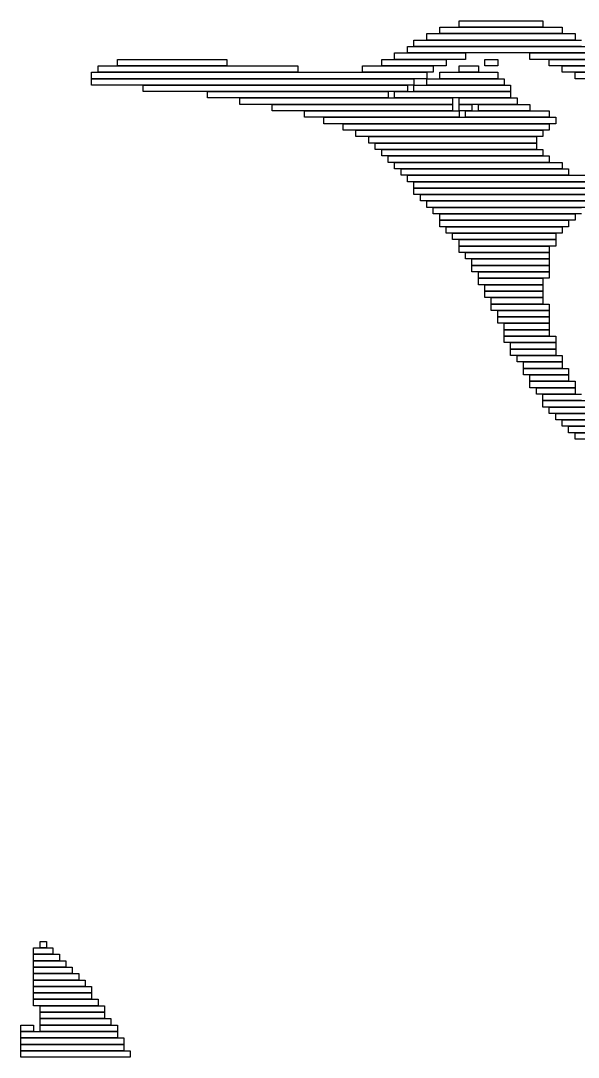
# Model space of a CAD drawing. Extents: x 396 to 616, y 411 to 593.
# Drawn here: x 396 to 482.5, y 411 to 572 of the extents above; entities that cross this region are included whole.
import ezdxf

# ---------------------------------------------------------------- set-up
doc = ezdxf.new("R2010")
doc.units = 0

msp = doc.modelspace()

# ---------------------------------------------------------------- linework, layer by layer
for p, q in [((464, 572), (477, 572)), ((464, 571), (464, 572)), ((477, 572), (477, 571)), ((459, 570), (482, 570)), ((459, 569), (459, 570)), ((461, 571), (480, 571)), ((461, 570), (461, 571)), ((480, 570), (461, 570)), ((477, 571), (464, 571)), ((480, 571), (480, 570)), ((482, 570), (482, 569)), ((457, 569), (483, 569)), ((457, 568), (457, 569)), ((482, 569), (459, 569)), ((454, 567), (465, 567)), ((454, 566), (454, 567)), ((456, 568), (485, 568)), ((456, 567), (456, 568)), ((485, 567), (456, 567)), ((483, 568), (457, 568)), ((465, 567), (465, 566)), ((475, 567), (486, 567)), ((475, 566), (475, 567)), ((411, 566), (428, 566)), ((411, 565), (411, 566)), ((428, 566), (428, 565)), ((452, 566), (462, 566)), ((452, 565), (452, 566)), ((465, 566), (454, 566)), ((462, 566), (462, 565)), ((468, 566), (470, 566)), ((468, 565), (468, 566)), ((470, 566), (470, 565)), ((486, 566), (475, 566)), ((478, 566), (487, 566)), ((478, 565), (478, 566)), ((407, 564), (459, 564)), ((407, 563), (407, 564)), ((408, 565), (439, 565)), ((408, 564), (408, 565)), ((439, 564), (408, 564)), ((428, 565), (411, 565)), ((439, 565), (439, 564)), ((449, 565), (460, 565)), ((449, 564), (449, 565)), ((460, 564), (449, 564)), ((462, 565), (452, 565)), ((459, 564), (459, 563)), ((460, 565), (460, 564)), ((461, 564), (470, 564)), ((461, 563), (461, 564)), ((464, 565), (467, 565)), ((464, 564), (464, 565)), ((467, 564), (464, 564)), ((467, 565), (467, 564)), ((470, 565), (468, 565)), ((470, 564), (470, 563)), ((487, 565), (478, 565)), ((480, 565), (488, 565)), ((480, 564), (480, 565)), ((488, 564), (480, 564)), ((482, 564), (489, 564)), ((482, 563), (482, 564)), ((459, 563), (407, 563)), ((407, 563), (457, 563)), ((407, 562), (407, 563)), ((457, 562), (407, 562)), ((415, 562), (456, 562)), ((415, 561), (415, 562)), ((456, 562), (456, 561)), ((457, 563), (457, 562)), ((457, 562), (472, 562)), ((457, 561), (457, 562)), ((459, 563), (471, 563)), ((459, 562), (459, 563)), ((471, 562), (459, 562)), ((470, 563), (461, 563)), ((471, 563), (471, 562)), ((472, 562), (472, 561)), ((489, 563), (482, 563)), ((456, 561), (415, 561)), ((425, 561), (453, 561)), ((425, 560), (425, 561)), ((453, 561), (453, 560)), ((454, 561), (472, 561)), ((454, 560), (454, 561)), ((472, 561), (457, 561)), ((472, 561), (472, 560)), ((453, 560), (425, 560)), ((430, 560), (463, 560)), ((430, 559), (430, 560)), ((463, 559), (430, 559)), ((435, 559), (463, 559)), ((435, 558), (435, 559)), ((472, 560), (454, 560)), ((463, 560), (463, 559)), ((463, 559), (463, 558)), ((464, 560), (473, 560)), ((464, 559), (464, 560)), ((473, 559), (464, 559)), ((464, 559), (466, 559)), ((464, 558), (464, 559)), ((466, 559), (466, 558)), ((467, 559), (475, 559)), ((467, 558), (467, 559)), ((473, 560), (473, 559)), ((475, 559), (475, 558)), ((463, 558), (435, 558)), ((440, 558), (464, 558)), ((440, 557), (440, 558)), ((466, 558), (464, 558)), ((464, 558), (464, 557)), ((465, 558), (478, 558)), ((465, 557), (465, 558)), ((475, 558), (467, 558)), ((478, 558), (478, 557)), ((464, 557), (440, 557)), ((443, 557), (479, 557)), ((443, 556), (443, 557)), ((479, 556), (443, 556)), ((446, 556), (478, 556)), ((446, 555), (446, 556)), ((478, 557), (465, 557)), ((478, 556), (478, 555)), ((479, 557), (479, 556)), ((478, 555), (446, 555)), ((448, 555), (477, 555)), ((448, 554), (448, 555)), ((477, 554), (448, 554)), ((450, 554), (476, 554)), ((450, 553), (450, 554)), ((476, 554), (476, 553)), ((477, 555), (477, 554)), ((476, 553), (450, 553)), ((451, 553), (476, 553)), ((451, 552), (451, 553)), ((476, 553), (476, 552)), ((476, 552), (451, 552)), ((452, 552), (477, 552)), ((452, 551), (452, 552)), ((477, 551), (452, 551)), ((453, 551), (478, 551)), ((453, 550), (453, 551)), ((477, 552), (477, 551)), ((478, 551), (478, 550)), ((478, 550), (453, 550)), ((454, 550), (480, 550)), ((454, 549), (454, 550)), ((480, 550), (480, 549)), ((480, 549), (454, 549)), ((455, 549), (481, 549)), ((455, 548), (455, 549)), ((481, 548), (455, 548)), ((456, 548), (484, 548)), ((456, 547), (456, 548)), ((481, 549), (481, 548)), ((484, 547), (456, 547)), ((457, 547), (487, 547)), ((457, 546), (457, 547)), ((487, 546), (457, 546)), ((457, 546), (487, 546)), ((457, 545), (457, 546)), ((487, 545), (457, 545)), ((458, 545), (487, 545)), ((458, 544), (458, 545)), ((487, 544), (458, 544)), ((459, 544), (485, 544)), ((459, 543), (459, 544)), ((485, 543), (459, 543)), ((460, 543), (483, 543)), ((460, 542), (460, 543)), ((483, 542), (460, 542)), ((461, 542), (482, 542)), ((461, 541), (461, 542)), ((482, 541), (461, 541)), ((461, 541), (481, 541)), ((461, 540), (461, 541)), ((481, 541), (481, 540)), ((482, 542), (482, 541)), ((481, 540), (461, 540)), ((462, 540), (480, 540)), ((462, 539), (462, 540)), ((480, 540), (480, 539)), ((480, 539), (462, 539)), ((463, 539), (479, 539)), ((463, 538), (463, 539)), ((479, 538), (463, 538)), ((464, 538), (479, 538)), ((464, 537), (464, 538)), ((479, 539), (479, 538)), ((479, 538), (479, 537)), ((479, 537), (464, 537)), ((464, 537), (478, 537)), ((464, 536), (464, 537)), ((478, 537), (478, 536)), ((478, 536), (464, 536)), ((465, 536), (478, 536)), ((465, 535), (465, 536)), ((478, 535), (465, 535)), ((466, 535), (478, 535)), ((466, 534), (466, 535)), ((478, 536), (478, 535)), ((478, 535), (478, 534)), ((478, 534), (466, 534)), ((466, 534), (478, 534)), ((466, 533), (466, 534)), ((478, 533), (466, 533)), ((467, 533), (478, 533)), ((467, 532), (467, 533)), ((478, 534), (478, 533)), ((478, 533), (478, 532)), ((478, 532), (467, 532)), ((467, 532), (477, 532)), ((467, 531), (467, 532)), ((477, 532), (477, 531)), ((477, 531), (467, 531)), ((468, 531), (477, 531)), ((468, 530), (468, 531)), ((477, 530), (468, 530)), ((468, 530), (477, 530)), ((468, 529), (468, 530)), ((477, 531), (477, 530)), ((477, 530), (477, 529)), ((477, 529), (468, 529)), ((469, 529), (477, 529)), ((469, 528), (469, 529)), ((477, 529), (477, 528)), ((477, 528), (469, 528)), ((469, 528), (478, 528)), ((469, 527), (469, 528)), ((478, 527), (469, 527)), ((470, 527), (478, 527)), ((470, 526), (470, 527)), ((478, 528), (478, 527)), ((478, 527), (478, 526)), ((478, 526), (470, 526)), ((470, 526), (478, 526)), ((470, 525), (470, 526)), ((478, 525), (470, 525)), ((471, 525), (478, 525)), ((471, 524), (471, 525)), ((478, 526), (478, 525)), ((478, 525), (478, 524)), ((478, 524), (471, 524)), ((471, 524), (478, 524)), ((471, 523), (471, 524)), ((478, 524), (478, 523)), ((478, 523), (471, 523)), ((471, 523), (479, 523)), ((471, 522), (471, 523)), ((479, 522), (471, 522)), ((472, 522), (479, 522)), ((472, 521), (472, 522)), ((479, 523), (479, 522)), ((479, 522), (479, 521)), ((479, 521), (472, 521)), ((472, 521), (479, 521)), ((472, 520), (472, 521)), ((479, 521), (479, 520)), ((479, 520), (472, 520)), ((473, 520), (480, 520)), ((473, 519), (473, 520)), ((480, 519), (473, 519)), ((474, 519), (480, 519)), ((474, 518), (474, 519)), ((480, 520), (480, 519)), ((480, 519), (480, 518)), ((480, 518), (474, 518)), ((474, 518), (481, 518)), ((474, 517), (474, 518)), ((481, 517), (474, 517)), ((475, 517), (481, 517)), ((475, 516), (475, 517)), ((481, 518), (481, 517)), ((481, 517), (481, 516)), ((481, 516), (475, 516)), ((475, 516), (482, 516)), ((475, 515), (475, 516)), ((482, 516), (482, 515)), ((482, 515), (475, 515)), ((476, 515), (482, 515)), ((476, 514), (476, 515)), ((482, 514), (476, 514)), ((477, 514), (483, 514)), ((477, 513), (477, 514)), ((482, 515), (482, 514)), ((483, 513), (477, 513)), ((477, 513), (484, 513)), ((477, 512), (477, 513)), ((484, 512), (477, 512)), ((478, 512), (485, 512)), ((478, 511), (478, 512)), ((485, 511), (478, 511)), ((479, 511), (486, 511)), ((479, 510), (479, 511)), ((486, 510), (479, 510)), ((480, 510), (487, 510)), ((480, 509), (480, 510)), ((487, 509), (480, 509)), ((481, 509), (488, 509)), ((481, 508), (481, 509)), ((488, 508), (481, 508)), ((482, 508), (489, 508)), ((482, 507), (482, 508)), ((489, 507), (482, 507)), ((399, 429), (400, 429)), ((399, 428), (399, 429)), ((400, 429), (400, 428)), ((398, 428), (401, 428)), ((398, 427), (398, 428)), ((401, 427), (398, 427)), ((398, 427), (402, 427)), ((398, 426), (398, 427)), ((400, 428), (399, 428)), ((401, 428), (401, 427)), ((402, 427), (402, 426)), ((402, 426), (398, 426)), ((398, 426), (403, 426)), ((398, 425), (398, 426)), ((403, 426), (403, 425)), ((403, 425), (398, 425)), ((398, 425), (404, 425)), ((398, 424), (398, 425)), ((404, 424), (398, 424)), ((398, 424), (405, 424)), ((398, 423), (398, 424)), ((404, 425), (404, 424)), ((405, 424), (405, 423)), ((405, 423), (398, 423)), ((398, 423), (406, 423)), ((398, 422), (398, 423)), ((406, 422), (398, 422)), ((398, 422), (407, 422)), ((398, 421), (398, 422)), ((406, 423), (406, 422)), ((407, 422), (407, 421)), ((407, 421), (398, 421)), ((398, 421), (407, 421)), ((398, 420), (398, 421)), ((407, 421), (407, 420)), ((407, 420), (398, 420)), ((398, 420), (408, 420)), ((398, 419), (398, 420)), ((408, 419), (398, 419)), ((399, 419), (409, 419)), ((399, 418), (399, 419)), ((408, 420), (408, 419)), ((409, 419), (409, 418)), ((409, 418), (399, 418)), ((399, 418), (409, 418)), ((399, 417), (399, 418)), ((409, 417), (399, 417)), ((399, 417), (410, 417)), ((399, 416), (399, 417)), ((409, 418), (409, 417)), ((410, 417), (410, 416)), ((396, 416), (398, 416)), ((396, 415), (396, 416)), ((398, 416), (398, 415)), ((410, 416), (399, 416)), ((399, 416), (411, 416)), ((399, 415), (399, 416)), ((411, 416), (411, 415)), ((398, 415), (396, 415)), ((396, 415), (411, 415)), ((396, 414), (396, 415)), ((411, 414), (396, 414)), ((396, 414), (412, 414)), ((396, 413), (396, 414)), ((411, 415), (399, 415)), ((411, 415), (411, 414)), ((412, 414), (412, 413)), ((412, 413), (396, 413)), ((396, 413), (412, 413)), ((396, 412), (396, 413)), ((412, 413), (412, 412)), ((412, 412), (396, 412)), ((396, 412), (413, 412)), ((396, 411), (396, 412)), ((413, 411), (396, 411)), ((413, 412), (413, 411))]:
    msp.add_line(p, q)

doc.saveas('drawing.dxf')
